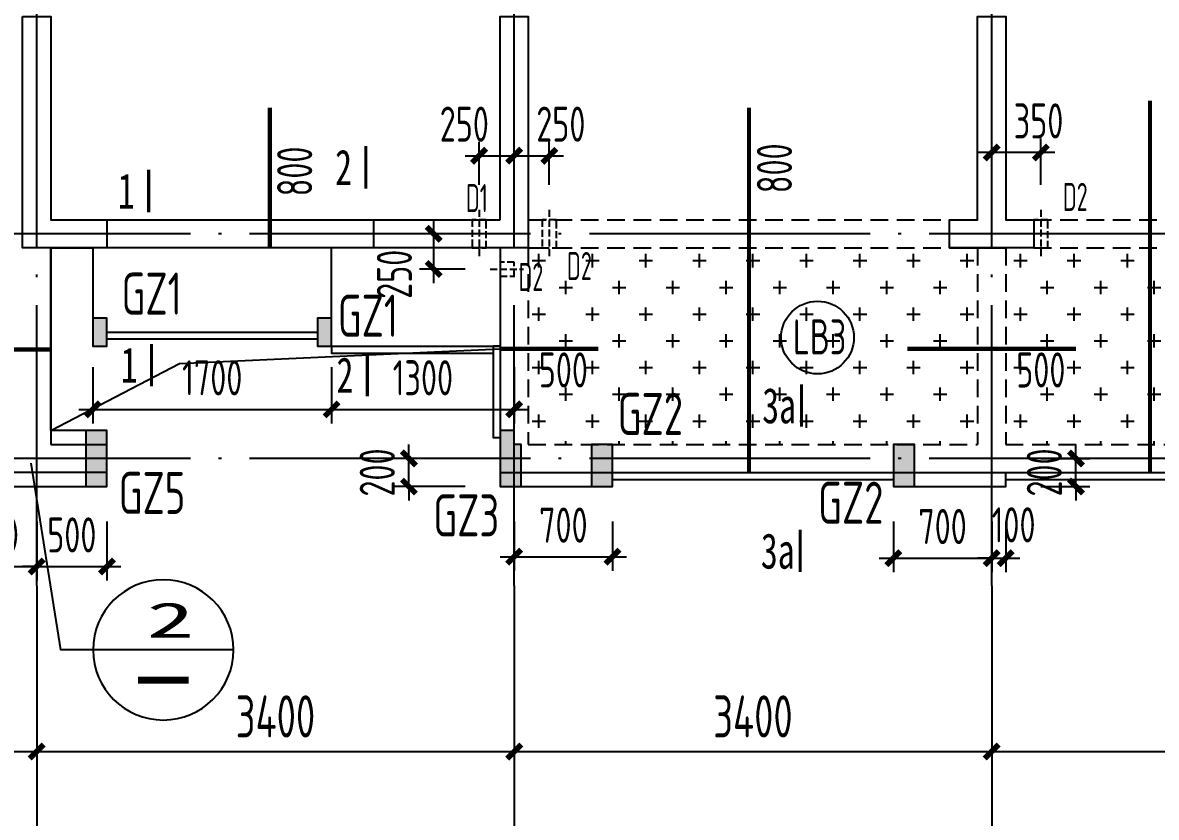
# Model space of a CAD drawing. Extents: x -173820 to 521180, y -715739 to 158231.
# Drawn here: x 28655 to 36728, y -54477 to -48813 of the extents above; entities that cross this region are included whole.
import ezdxf
from ezdxf.enums import TextEntityAlignment as Align

# ---------------------------------------------------------------- set-up
doc = ezdxf.new("R2010")
doc.units = 0
doc.header["$LTSCALE"] = 1000
for name, pattern in [('CONTINOUS', [0]), ('DASH', [0.35, 0.25, -0.1]), ('DOTE', [2.42, 2, -0.2, 0.02, -0.2]), ('HIDDEN2', [0.1875, 0.125, -0.0625])]:
    doc.linetypes.add(name, pattern=pattern)
for name, color, linetype in [('A-外装饰线脚', 7, 'Continuous'), ('A-线脚看线', 9, 'Continuous'), ('A-设备穿墙洞', 161, 'Continuous'), ('AXIS', 1, 'DOTE'), ('DIM', 3, 'Continuous'), ('DIM1', 3, 'Continuous'), ('JG1', 3, 'Continuous'), ('填充', 8, 'Continuous'), ('墙', 6, 'Continuous'), ('挑板', 3, 'Continuous'), ('板筋', 6, 'Continuous'), ('柱', 2, 'Continuous'), ('梁', 4, 'HIDDEN2'), ('模板线', 3, 'Continuous'), ('详图索引', 3, 'Continuous'), ('钢筋_文字', 7, 'Continuous'), ('钢筋长度标注', 7, 'Continuous')]:
    doc.layers.add(name, color=color, linetype=linetype)
doc.styles.add('TSSD_BOLD', font='tssdeng2.shx', dxfattribs={"width": 0.7, "height": 250, "bigfont": 'CHINA.shx'})
doc.styles.add('TSSD_Dimension', font='tssdeng.shx', dxfattribs={"width": 0.7, "bigfont": 'Hztxt.shx'})
doc.styles.add('zzt', font='tssdeng.shx', dxfattribs={"width": 0.7, "height": 300, "bigfont": 'tssdchn.shx'})
doc.styles.add('钢筋长度', font='tssdeng.shx', dxfattribs={"width": 0.7, "height": 300, "bigfont": 'tssdchn.shx'})
doc.styles.add('黑体', font='simhei.ttf', dxfattribs={"width": 0.8})
doc.dimstyles.new('DIM_1_100', dxfattribs={"dimtxt": 300, "dimasz": 100, "dimexe": 200, "dimexo": 50, "dimgap": 100, "dimtad": 1, "dimdec": 0, "dimzin": 0, "dimdsep": 46, "dimtxsty": 'zzt', "dimblk": 'ARCHTICK', "dimcen": 0, "dimclrt": 7, "dimadec": 0, "dimazin": 0, "dimtfac": 1, "dimtdec": 0, "dimtix": 1, "dimtmove": 2, "dimatfit": 0, "dimldrblk": 'ARCHTICK', "dimfxl": 0, "dimtolj": 1, "dimarcsym": 0})
doc.dimstyles.new('TSSD_100_100', dxfattribs={"dimtxt": 250, "dimasz": 100, "dimexe": 100, "dimexo": 250, "dimgap": 100, "dimtad": 1, "dimdec": 0, "dimzin": 0, "dimdsep": 46, "dimtxsty": 'TSSD_Dimension', "dimblk": 'ARCHTICK', "dimcen": 0, "dimdle": 100, "dimclrd": 3, "dimclre": 3, "dimclrt": 7, "dimadec": 0, "dimazin": 0, "dimtfac": 1, "dimtdec": 0, "dimtix": 1, "dimtmove": 2, "dimatfit": 3, "dimfxl": 0, "dimtolj": 1, "dimtzin": 0, "dimarcsym": 0})
pattern_1 = [(0, (-5244.65, -50319.18), (190.5, 190.5), [95.25, -285.75]), (90, (-5197.03, -50366.8), (-190.5, 190.5), [95.25, -285.75])]

# ---------------------------------------------------------------- blocks, each defined once
blk = doc.blocks.new('_ArchTick')
at = {"color": 4, "linetype": 'ByBlock', "const_width": 0.4}
blk.add_lwpolyline([(-0.5, -0.5), (0.5, 0.5)], dxfattribs=at)
blk = doc.blocks.new('*D440')
at = {"layer": 'Defpoints', "color": 0}
for p in [(30600, -2508.3), (34000, -2508.3), (34000, -3688.3)]:
    blk.add_point(p, dxfattribs=at)
at = {"layer": 'DIM1', "color": 0, "lineweight": -2}
for p, q in [((30600, -2558.3), (30600, -3888.3)), ((34000, -2558.3), (34000, -3888.3)), ((30600, -3688.3), (34000, -3688.3))]:
    blk.add_line(p, q, dxfattribs=at)
at = {"layer": 'DIM1', "color": 0, "lineweight": -2, "xscale": 100, "yscale": 100, "zscale": 100, "rotation": 180}
blk.add_blockref('_ArchTick', (30600, -3688.3), dxfattribs=at)
at = {"layer": 'DIM1', "color": 0, "lineweight": -2, "xscale": 100, "yscale": 100, "zscale": 100}
blk.add_blockref('_ArchTick', (34000, -3688.3), dxfattribs=at)
at = {"layer": 'DIM1', "color": 7, "insert": (32300, -3438.3), "char_height": 300, "attachment_point": 5, "style": 'zzt'}
blk.add_mtext('\\A1;3400', dxfattribs=at)
blk = doc.blocks.new('*D441')
at = {"layer": 'Defpoints', "color": 0}
for p in [(34000, -2508.3), (37400, -2508.3), (37400, -3688.3)]:
    blk.add_point(p, dxfattribs=at)
at = {"layer": 'DIM1', "color": 0, "lineweight": -2}
for p, q in [((34000, -2558.3), (34000, -3888.3)), ((37400, -2558.3), (37400, -3888.3)), ((34000, -3688.3), (37400, -3688.3))]:
    blk.add_line(p, q, dxfattribs=at)
at = {"layer": 'DIM1', "color": 0, "lineweight": -2, "xscale": 100, "yscale": 100, "zscale": 100, "rotation": 180}
blk.add_blockref('_ArchTick', (34000, -3688.3), dxfattribs=at)
at = {"layer": 'DIM1', "color": 0, "lineweight": -2, "xscale": 100, "yscale": 100, "zscale": 100}
blk.add_blockref('_ArchTick', (37400, -3688.3), dxfattribs=at)
at = {"layer": 'DIM1', "color": 7, "insert": (35700, -3438.3), "char_height": 300, "attachment_point": 5, "style": 'zzt'}
blk.add_mtext('\\A1;3400', dxfattribs=at)
blk = doc.blocks.new('*D442')
at = {"layer": 'Defpoints', "color": 0}
for p in [(37400, -2508.3), (40800, -2508.3), (40800, -3688.3)]:
    blk.add_point(p, dxfattribs=at)
at = {"layer": 'DIM1', "color": 0, "lineweight": -2}
for p, q in [((37400, -2558.3), (37400, -3888.3)), ((40800, -2558.3), (40800, -3888.3)), ((37400, -3688.3), (40800, -3688.3))]:
    blk.add_line(p, q, dxfattribs=at)
at = {"layer": 'DIM1', "color": 0, "lineweight": -2, "xscale": 100, "yscale": 100, "zscale": 100, "rotation": 180}
blk.add_blockref('_ArchTick', (37400, -3688.3), dxfattribs=at)
at = {"layer": 'DIM1', "color": 0, "lineweight": -2, "xscale": 100, "yscale": 100, "zscale": 100}
blk.add_blockref('_ArchTick', (40800, -3688.3), dxfattribs=at)
at = {"layer": 'DIM1', "color": 7, "insert": (39100, -3438.3), "char_height": 300, "attachment_point": 5, "style": 'zzt'}
blk.add_mtext('\\A1;3400', dxfattribs=at)
blk = doc.blocks.new('*D443')
at = {"layer": 'Defpoints', "color": 0}
for p in [(40800, -2508.3), (43800, -2508.3), (43800, -3688.3)]:
    blk.add_point(p, dxfattribs=at)
at = {"layer": 'DIM1', "color": 0, "lineweight": -2}
for p, q in [((40800, -2558.3), (40800, -3888.3)), ((43800, -2558.3), (43800, -3888.3)), ((40800, -3688.3), (43800, -3688.3))]:
    blk.add_line(p, q, dxfattribs=at)
at = {"layer": 'DIM1', "color": 0, "lineweight": -2, "xscale": 100, "yscale": 100, "zscale": 100, "rotation": 180}
blk.add_blockref('_ArchTick', (40800, -3688.3), dxfattribs=at)
at = {"layer": 'DIM1', "color": 0, "lineweight": -2, "xscale": 100, "yscale": 100, "zscale": 100}
blk.add_blockref('_ArchTick', (43800, -3688.3), dxfattribs=at)
at = {"layer": 'DIM1', "color": 7, "insert": (42300, -3438.3), "char_height": 300, "attachment_point": 5, "style": 'zzt'}
blk.add_mtext('\\A1;3000', dxfattribs=at)
blk = doc.blocks.new('*D2423')
at = {"layer": 'Defpoints', "color": 0}
for p in [(28455.3, -52119.2), (28755.3, -52119.2), (28755.3, -52689.2)]:
    blk.add_point(p, dxfattribs=at)
at = {"layer": 'DIM', "color": 3, "lineweight": -2}
for p, q in [((28455.3, -52369.2), (28455.3, -52789.2)), ((28755.3, -52369.2), (28755.3, -52789.2)), ((28355.3, -52689.2), (28855.3, -52689.2))]:
    blk.add_line(p, q, dxfattribs=at)
at = {"layer": 'DIM', "color": 3, "lineweight": -2, "xscale": 100, "yscale": 100, "zscale": 100, "rotation": 180}
blk.add_blockref('_ArchTick', (28455.3, -52689.2), dxfattribs=at)
at = {"layer": 'DIM', "color": 3, "lineweight": -2, "xscale": 100, "yscale": 100, "zscale": 100}
blk.add_blockref('_ArchTick', (28755.3, -52689.2), dxfattribs=at)
at = {"layer": 'DIM', "color": 7, "insert": (28455.3, -52464.2), "char_height": 250, "attachment_point": 5, "style": 'TSSD_Dimension'}
blk.add_mtext('\\A1;300', dxfattribs=at)
blk = doc.blocks.new('*D2424')
at = {"layer": 'Defpoints', "color": 0}
for p in [(28755.3, -52119.2), (29255.3, -52119.2), (29255.3, -52689.2)]:
    blk.add_point(p, dxfattribs=at)
at = {"layer": 'DIM', "color": 3, "lineweight": -2}
for p, q in [((28755.3, -52369.2), (28755.3, -52789.2)), ((29255.3, -52369.2), (29255.3, -52789.2)), ((28755.3, -52689.2), (28655.3, -52689.2)), ((28755.3, -52689.2), (29255.3, -52689.2)), ((29255.3, -52689.2), (29355.3, -52689.2))]:
    blk.add_line(p, q, dxfattribs=at)
at = {"layer": 'DIM', "color": 3, "lineweight": -2, "xscale": 100, "yscale": 100, "zscale": 100}
blk.add_blockref('_ArchTick', (28755.3, -52689.2), dxfattribs=at)
at = {"layer": 'DIM', "color": 3, "lineweight": -2, "xscale": 100, "yscale": 100, "zscale": 100, "rotation": 180}
blk.add_blockref('_ArchTick', (29255.3, -52689.2), dxfattribs=at)
at = {"layer": 'DIM', "color": 7, "insert": (29005.3, -52464.2), "char_height": 250, "attachment_point": 5, "style": 'TSSD_Dimension'}
blk.add_mtext('\\A1;500', dxfattribs=at)
blk = doc.blocks.new('*D2425')
at = {"layer": 'Defpoints', "color": 0}
for p in [(29155.3, -51019.2), (30855.3, -51019.2), (30855.3, -51569.2)]:
    blk.add_point(p, dxfattribs=at)
at = {"layer": 'DIM', "color": 3, "lineweight": -2}
for p, q in [((29155.3, -51269.2), (29155.3, -51669.2)), ((30855.3, -51269.2), (30855.3, -51669.2)), ((29055.3, -51569.2), (30955.3, -51569.2))]:
    blk.add_line(p, q, dxfattribs=at)
at = {"layer": 'DIM', "color": 3, "lineweight": -2, "xscale": 100, "yscale": 100, "zscale": 100, "rotation": 180}
blk.add_blockref('_ArchTick', (29155.3, -51569.2), dxfattribs=at)
at = {"layer": 'DIM', "color": 3, "lineweight": -2, "xscale": 100, "yscale": 100, "zscale": 100}
blk.add_blockref('_ArchTick', (30855.3, -51569.2), dxfattribs=at)
at = {"layer": 'DIM', "color": 7, "insert": (30005.3, -51344.2), "char_height": 250, "attachment_point": 5, "style": 'TSSD_Dimension'}
blk.add_mtext('\\A1;1700', dxfattribs=at)
blk = doc.blocks.new('*D2426')
at = {"layer": 'Defpoints', "color": 0}
for p in [(32155.3, -52119.2), (32855.3, -52119.2), (32855.3, -52619.2)]:
    blk.add_point(p, dxfattribs=at)
at = {"layer": 'DIM', "color": 3, "lineweight": -2}
for p, q in [((32155.3, -52369.2), (32155.3, -52719.2)), ((32855.3, -52369.2), (32855.3, -52719.2)), ((32055.3, -52619.2), (32955.3, -52619.2))]:
    blk.add_line(p, q, dxfattribs=at)
at = {"layer": 'DIM', "color": 3, "lineweight": -2, "xscale": 100, "yscale": 100, "zscale": 100, "rotation": 180}
blk.add_blockref('_ArchTick', (32155.3, -52619.2), dxfattribs=at)
at = {"layer": 'DIM', "color": 3, "lineweight": -2, "xscale": 100, "yscale": 100, "zscale": 100}
blk.add_blockref('_ArchTick', (32855.3, -52619.2), dxfattribs=at)
at = {"layer": 'DIM', "color": 7, "insert": (32505.3, -52394.2), "char_height": 250, "attachment_point": 5, "style": 'TSSD_Dimension'}
blk.add_mtext('\\A1;700', dxfattribs=at)
blk = doc.blocks.new('*D2427')
at = {"layer": 'Defpoints', "color": 0}
for p in [(34855.3, -52119.2), (35555.3, -52119.2), (35555.3, -52629.2)]:
    blk.add_point(p, dxfattribs=at)
at = {"layer": 'DIM', "color": 3, "lineweight": -2}
for p, q in [((34855.3, -52369.2), (34855.3, -52729.2)), ((35555.3, -52369.2), (35555.3, -52729.2)), ((34755.3, -52629.2), (35655.3, -52629.2))]:
    blk.add_line(p, q, dxfattribs=at)
at = {"layer": 'DIM', "color": 3, "lineweight": -2, "xscale": 100, "yscale": 100, "zscale": 100, "rotation": 180}
blk.add_blockref('_ArchTick', (34855.3, -52629.2), dxfattribs=at)
at = {"layer": 'DIM', "color": 3, "lineweight": -2, "xscale": 100, "yscale": 100, "zscale": 100}
blk.add_blockref('_ArchTick', (35555.3, -52629.2), dxfattribs=at)
at = {"layer": 'DIM', "color": 7, "insert": (35205.3, -52404.2), "char_height": 250, "attachment_point": 5, "style": 'TSSD_Dimension'}
blk.add_mtext('\\A1;700', dxfattribs=at)
blk = doc.blocks.new('*D2443')
at = {"layer": 'Defpoints', "color": 0}
for p in [(31405.3, -51919.2), (32055.3, -51919.2), (32055.3, -52119.2)]:
    blk.add_point(p, dxfattribs=at)
at = {"layer": 'DIM', "color": 3, "lineweight": -2}
for p, q in [((31405.3, -51919.2), (31405.3, -51819.2)), ((31805.3, -51919.2), (31305.3, -51919.2)), ((31405.3, -52119.2), (31405.3, -51919.2)), ((31805.3, -52119.2), (31305.3, -52119.2)), ((31405.3, -52119.2), (31405.3, -52219.2))]:
    blk.add_line(p, q, dxfattribs=at)
at = {"layer": 'DIM', "color": 3, "lineweight": -2, "xscale": 100, "yscale": 100, "zscale": 100}
for p, rotation in [((31405.3, -51919.2), 270), ((31405.3, -52119.2), 90)]:
    blk.add_blockref('_ArchTick', p, dxfattribs=dict(at, rotation=rotation))
at = {"layer": 'DIM', "color": 7, "insert": (31180.3, -52019.2), "char_height": 250, "attachment_point": 5, "rotation": 90, "style": 'TSSD_Dimension'}
blk.add_mtext('\\A1;200', dxfattribs=at)
blk = doc.blocks.new('*D2444')
at = {"layer": 'Defpoints', "color": 0}
for p in [(35655.3, -51919.2), (36155.3, -51919.2), (35655.3, -52119.2)]:
    blk.add_point(p, dxfattribs=at)
at = {"layer": 'DIM', "color": 3, "lineweight": -2}
for p, q in [((36155.3, -51919.2), (36155.3, -51819.2)), ((35905.3, -51919.2), (36255.3, -51919.2)), ((36155.3, -52119.2), (36155.3, -51919.2)), ((35905.3, -52119.2), (36255.3, -52119.2)), ((36155.3, -52119.2), (36155.3, -52219.2))]:
    blk.add_line(p, q, dxfattribs=at)
at = {"layer": 'DIM', "color": 3, "lineweight": -2, "xscale": 100, "yscale": 100, "zscale": 100}
for p, rotation in [((36155.3, -51919.2), 270), ((36155.3, -52119.2), 90)]:
    blk.add_blockref('_ArchTick', p, dxfattribs=dict(at, rotation=rotation))
at = {"layer": 'DIM', "color": 7, "insert": (35930.3, -52019.2), "char_height": 250, "attachment_point": 5, "rotation": 90, "style": 'TSSD_Dimension'}
blk.add_mtext('\\A1;200', dxfattribs=at)
blk = doc.blocks.new('*D2457')
at = {"layer": 'Defpoints', "color": 0}
for p in [(35555.3, -52119.2), (35655.3, -52119.2), (35655.3, -52629.2)]:
    blk.add_point(p, dxfattribs=at)
at = {"layer": 'DIM', "color": 3, "lineweight": -2}
for p, q in [((35555.3, -52369.2), (35555.3, -52729.2)), ((35655.3, -52369.2), (35655.3, -52729.2)), ((35555.3, -52629.2), (35455.3, -52629.2)), ((35555.3, -52629.2), (35655.3, -52629.2)), ((35655.3, -52629.2), (35755.3, -52629.2))]:
    blk.add_line(p, q, dxfattribs=at)
at = {"layer": 'DIM', "color": 3, "lineweight": -2, "xscale": 100, "yscale": 100, "zscale": 100}
blk.add_blockref('_ArchTick', (35555.3, -52629.2), dxfattribs=at)
at = {"layer": 'DIM', "color": 3, "lineweight": -2, "xscale": 100, "yscale": 100, "zscale": 100, "rotation": 180}
blk.add_blockref('_ArchTick', (35655.3, -52629.2), dxfattribs=at)
at = {"layer": 'DIM', "color": 7, "insert": (35711.5, -52392.2), "char_height": 250, "attachment_point": 5, "style": 'TSSD_Dimension'}
blk.add_mtext('\\A1;100', dxfattribs=at)
blk = doc.blocks.new('$166895')
at = {"layer": '模板线', "color": 4, "const_width": 22.7}
for points in [[(222.6, 2153.9), (222.6, 1851.5)], [(242.6, 913.3), (242.6, 610.9)]]:
    blk.add_lwpolyline(points, dxfattribs=at)
at = {"layer": '模板线', "color": 0, "style": '黑体', "width": 0.7}
for p in [(63.4, 2002.7), (83.4, 762.1)]:
    blk.add_text('1', height=252, dxfattribs=at).set_placement(p, align=Align.MIDDLE_CENTER)
blk = doc.blocks.new('$1787315')
at = {"layer": '模板线', "color": 4, "const_width": 22.7}
for points in [[(222.6, 1782.7), (222.6, 1480.3)], [(232.8, 302.4), (232.8, 0)]]:
    blk.add_lwpolyline(points, dxfattribs=at)
at = {"layer": '模板线', "color": 0, "style": '黑体', "width": 0.7}
for p in [(63.4, 1631.5), (73.6, 151.2)]:
    blk.add_text('2', height=252, dxfattribs=at).set_placement(p, align=Align.MIDDLE_CENTER)
blk = doc.blocks.new('*D2480')
at = {"layer": 'Defpoints', "color": 0}
for p in [(30855.3, -51019.2), (32155.3, -51019.2), (32155.3, -51569.2)]:
    blk.add_point(p, dxfattribs=at)
at = {"layer": 'DIM', "color": 3, "lineweight": -2}
for p, q in [((30855.3, -51269.2), (30855.3, -51669.2)), ((32155.3, -51269.2), (32155.3, -51669.2)), ((30755.3, -51569.2), (32255.3, -51569.2))]:
    blk.add_line(p, q, dxfattribs=at)
at = {"layer": 'DIM', "color": 3, "lineweight": -2, "xscale": 100, "yscale": 100, "zscale": 100, "rotation": 180}
blk.add_blockref('_ArchTick', (30855.3, -51569.2), dxfattribs=at)
at = {"layer": 'DIM', "color": 3, "lineweight": -2, "xscale": 100, "yscale": 100, "zscale": 100}
blk.add_blockref('_ArchTick', (32155.3, -51569.2), dxfattribs=at)
at = {"layer": 'DIM', "color": 7, "insert": (31505.3, -51344.2), "char_height": 250, "attachment_point": 5, "style": 'TSSD_Dimension'}
blk.add_mtext('\\A1;1300', dxfattribs=at)
blk = doc.blocks.new('详图索引1')
at = {"color": 3, "const_width": 50}
blk.add_lwpolyline([(319.3, -216), (680.7, -216)], dxfattribs=at)
at = {"layer": '详图索引', "color": 3}
blk.add_line((0, 0), (1000, 0), dxfattribs=at)
blk.add_circle((500, 0), 500, dxfattribs=at)
at = {"layer": '详图索引', "color": 3, "style": '黑体', "width": 2}
blk.add_attdef('1', text='', height=250, dxfattribs=at).set_placement((468, 212.8), align=Align.MIDDLE_CENTER)
blk = doc.blocks.new('$1466424')
at = {"layer": '板筋', "const_width": 30}
for points in [[(42027.2, 3.7), (42027.2, 2653.2)], [(35760.5, 1603.7), (35760.5, 2603.7)], [(39172.2, 3.7), (39172.2, 2603.2)], [(33500, 880.9), (34200, 880.9)], [(37400, 884.6), (38100, 884.6)], [(40300, 884.4), (41500, 884.4)]]:
    blk.add_lwpolyline(points, dxfattribs=at)
at = {"layer": '钢筋_文字'}
blk.add_circle((39660, 965.6, 0), 259.2, dxfattribs=at)
at = {"layer": '钢筋_文字', "style": 'TSSD_BOLD', "width": 0.7}
blk.add_text('LB3', height=250, dxfattribs=at).set_placement((39485, 845.4, 0))
at = {"layer": '钢筋长度标注', "style": '钢筋长度', "width": 0.7}
for p in [(36062, 1971.9), (39478.5, 1994.2)]:
    blk.add_text('800', height=250, rotation=90, dxfattribs=at).set_placement(p)
for p in [(37674.9, 609.6), (41074.9, 609.4)]:
    blk.add_text('500', height=250, dxfattribs=at).set_placement(p)
blk = doc.blocks.new('$158025')
at = {"layer": 'JG1'}
blk.add_hatch(color=8, dxfattribs=at).paths.add_polyline_path([(150, 300), (100, 300), (100, 400), (0, 400), (0, 0), (150, 0)])
at = {"layer": 'JG1', "elevation": 0}
blk.add_lwpolyline([(100, 400), (0, 400), (0, 0), (150, 0), (150, 300), (150, 300), (100, 300)], close=True, dxfattribs=at)
blk = doc.blocks.new('$133032')
at = {"layer": '挑板'}
for points in [[(33800, 0), (34600, 0), (34600, 400), (34200, 400), (34200, 1700), (34500, 1700), (34500, 1000), (34600, 1000), (34600, 1100), (36100, 1100), (36100, 1000), (37400, 1000), (37400, 0), (38200, 0), (38200, 100), (40200, 100), (40200, 0), (41000, 0), (41000, 50), (41000, 100), (44400, 100)], [(36200, 1000), (36200, 1700)]]:
    blk.add_lwpolyline(points, dxfattribs=at)
blk = doc.blocks.new('$1981617')
at = {"layer": '柱'}
blk.add_hatch(color=8, dxfattribs=at).paths.add_polyline_path([(150, 0), (150, 300), (0, 300), (0, 0)])
at = {"layer": '柱', "color": 3, "elevation": 0}
blk.add_lwpolyline([(150, 0), (150, 300), (0, 300), (0, 0)], close=True, dxfattribs=at)
blk = doc.blocks.new('$1839168')
at = {"layer": '柱'}
blk.add_hatch(color=8, dxfattribs=at).paths.add_polyline_path([(0, 200), (0, 0), (100, 0), (100, 200)])
at = {"layer": '柱', "color": 3, "elevation": 0}
blk.add_lwpolyline([(0, 200), (0, 0), (100, 0), (100, 200)], close=True, dxfattribs=at)
blk = doc.blocks.new('$1691164')
at = {"layer": '柱'}
blk.add_hatch(color=8, dxfattribs=at).paths.add_polyline_path([(0, 0), (100, 0), (100, 200), (0, 200)])
at = {"layer": '柱', "color": 3, "elevation": 0}
blk.add_lwpolyline([(100, 200), (0, 200), (0, 0), (100, 0), (100, 0), (100, 0)], close=True, dxfattribs=at)
blk = doc.blocks.new('$184590')
at = {"layer": '柱'}
blk.add_hatch(color=8, dxfattribs=at).paths.add_polyline_path([(0, 400), (0, 0), (150, 0), (150, 400)])
at = {"layer": '柱', "color": 3, "elevation": 0}
blk.add_lwpolyline([(0, 400), (0, 0), (150, 0), (150, 400)], close=True, dxfattribs=at)
blk = doc.blocks.new('$1222607')
at = {"layer": '柱'}
for name, p in [('$1839168', (34500, 1000, 0)), ('$1691164', (36100, 1000, 0)), ('$184590', (34450, 0, 0)), ('$1981617', (38050, 0, 0)), ('$1981617', (40200, 0, 0))]:
    blk.add_blockref(name, p, dxfattribs=at)
blk = doc.blocks.new('$1413619')
at = {"layer": 'A-线脚看线', "color": 5, "elevation": 0}
for points in [[(36150, 1000), (34650, 1000)], [(36250, 950), (36250, 900), (37400, 900)], [(37450, 950), (37400, 950), (37400, 300), (37450, 300)], [(38250, 0), (40250, 0)], [(41050, 0), (44450, 0)]]:
    blk.add_lwpolyline(points, dxfattribs=at)
blk = doc.blocks.new('$1757663')
at = {"layer": 'A-设备穿墙洞', "linetype": 'DASH', "ltscale": 0.2}
for points in [[(228.5, 7887.6), (228.5, 7486.9)], [(2478.5, 7523.4), (2478.5, 7858.5)], [(528.5, 562.9), (528.5, 224.4)], [(1028.5, 562.9), (1028.5, 224.4)], [(607.1, 141.5), (845.7, 141.5)]]:
    blk.add_lwpolyline(points, dxfattribs=at)
for points in [[(303.5, 7791.5), (153.5, 7791.5), (153.5, 7591.5), (303.5, 7591.5)], [(2528.5, 7591.5), (2428.5, 7591.5), (2428.5, 7791.5), (2528.5, 7791.5)], [(478.5, 291.5), (578.5, 291.5), (578.5, 491.5), (478.5, 491.5)], [(978.5, 291.5), (1078.5, 291.5), (1078.5, 491.5), (978.5, 491.5)], [(778.5, 91.5), (778.5, 191.5), (678.5, 191.5), (678.5, 91.5)]]:
    blk.add_lwpolyline(points, close=True, dxfattribs=at)
at = {"layer": 'A-设备穿墙洞', "color": 7, "linetype": 'DASH', "ltscale": 0.2, "style": 'zzt', "width": 0.6}
for s, p in [('PF', (0, 7818.4)), ('P', (2294, 7833.7)), ('D1', (434.6, 547.2)), ('D2', (1154.4, 63.4)), ('D2', (808.9, -15.4))]:
    blk.add_text(s, height=200, dxfattribs=at).set_placement(p)
blk = doc.blocks.new('*D11676')
at = {"layer": 'Defpoints', "color": 0}
for p in [(38400.2, 1105.3), (38150.2, 647.9), (38400.2, 647.9, 0)]:
    blk.add_point(p, dxfattribs=at)
at = {"layer": 'DIM1', "color": 3, "lineweight": -2}
for p, q in [((38150.2, 897.9), (38150.2, 1205.3)), ((38400.2, 897.9), (38400.2, 1205.3)), ((38050.2, 1105.3), (38500.2, 1105.3))]:
    blk.add_line(p, q, dxfattribs=at)
at = {"layer": 'DIM1', "color": 3, "lineweight": -2, "xscale": 100, "yscale": 100, "zscale": 100, "rotation": 180}
blk.add_blockref('_ArchTick', (38150.2, 1105.3), dxfattribs=at)
at = {"layer": 'DIM1', "color": 3, "lineweight": -2, "xscale": 100, "yscale": 100, "zscale": 100}
blk.add_blockref('_ArchTick', (38400.2, 1105.3), dxfattribs=at)
at = {"layer": 'DIM1', "color": 7, "insert": (38044.9, 1330.3), "char_height": 250, "attachment_point": 5, "style": 'TSSD_Dimension'}
blk.add_mtext('\\A1;250', dxfattribs=at)
blk = doc.blocks.new('*D11677')
at = {"layer": 'Defpoints', "color": 0}
for p in [(38650.2, 1105.3), (38400.2, 647.9, 0), (38650.2, 647.9)]:
    blk.add_point(p, dxfattribs=at)
at = {"layer": 'DIM1', "color": 3, "lineweight": -2}
for p, q in [((38400.2, 897.9), (38400.2, 1205.3)), ((38650.2, 897.9), (38650.2, 1205.3)), ((38300.2, 1105.3), (38750.2, 1105.3))]:
    blk.add_line(p, q, dxfattribs=at)
at = {"layer": 'DIM1', "color": 3, "lineweight": -2, "xscale": 100, "yscale": 100, "zscale": 100, "rotation": 180}
blk.add_blockref('_ArchTick', (38400.2, 1105.3), dxfattribs=at)
at = {"layer": 'DIM1', "color": 3, "lineweight": -2, "xscale": 100, "yscale": 100, "zscale": 100}
blk.add_blockref('_ArchTick', (38650.2, 1105.3), dxfattribs=at)
at = {"layer": 'DIM1', "color": 7, "insert": (38732.3, 1330.3), "char_height": 250, "attachment_point": 5, "style": 'TSSD_Dimension'}
blk.add_mtext('\\A1;250', dxfattribs=at)
blk = doc.blocks.new('*D11678')
at = {"layer": 'Defpoints', "color": 0}
for p in [(37826.8, 547.9), (38300.2, 547.9, 0), (38300.2, 297.9)]:
    blk.add_point(p, dxfattribs=at)
at = {"layer": 'DIM1', "color": 3, "lineweight": -2}
for p, q in [((37826.8, 197.9), (37826.8, 647.9)), ((38050.2, 547.9), (37726.8, 547.9)), ((38050.2, 297.9), (37726.8, 297.9))]:
    blk.add_line(p, q, dxfattribs=at)
at = {"layer": 'DIM1', "color": 3, "lineweight": -2, "xscale": 100, "yscale": 100, "zscale": 100}
for p, rotation in [((37826.8, 547.9), 90), ((37826.8, 297.9), 270)]:
    blk.add_blockref('_ArchTick', p, dxfattribs=dict(at, rotation=rotation))
at = {"layer": 'DIM1', "color": 7, "insert": (37547.1, 260.1), "char_height": 250, "attachment_point": 5, "rotation": 90, "style": 'TSSD_Dimension'}
blk.add_mtext('\\A1;250', dxfattribs=at)
blk = doc.blocks.new('*D11679')
at = {"layer": 'Defpoints', "color": 0}
for p in [(41800.2, 1128.3), (41800.2, 647.9, 0), (42150.2, 647.9)]:
    blk.add_point(p, dxfattribs=at)
at = {"layer": 'DIM1', "color": 3, "lineweight": -2}
for p, q in [((41800.2, 897.9), (41800.2, 1228.3)), ((42150.2, 897.9), (42150.2, 1228.3)), ((42250.2, 1128.3), (41700.2, 1128.3))]:
    blk.add_line(p, q, dxfattribs=at)
at = {"layer": 'DIM1', "color": 3, "lineweight": -2, "xscale": 100, "yscale": 100, "zscale": 100, "rotation": 180}
blk.add_blockref('_ArchTick', (41800.2, 1128.3), dxfattribs=at)
at = {"layer": 'DIM1', "color": 3, "lineweight": -2, "xscale": 100, "yscale": 100, "zscale": 100}
blk.add_blockref('_ArchTick', (42150.2, 1128.3), dxfattribs=at)
at = {"layer": 'DIM1', "color": 7, "insert": (42133.8, 1353.3), "char_height": 250, "attachment_point": 5, "style": 'TSSD_Dimension'}
blk.add_mtext('\\A1;350', dxfattribs=at)
blk = doc.blocks.new('$1943368')
at = {"layer": '模板线', "color": 4, "const_width": 22.7}
for points in [[(295.5, 1338.3), (295.5, 1035.9)], [(286, 302.4), (286, 0)]]:
    blk.add_lwpolyline(points, dxfattribs=at)
at = {"layer": '模板线', "color": 0, "style": '黑体', "width": 0.7}
for p in [(136.4, 1187.1), (126.8, 151.2)]:
    blk.add_text('3a', height=252, dxfattribs=at).set_placement(p, align=Align.MIDDLE_CENTER)
blk = doc.blocks.new('$1783196')
at = {"layer": 'AXIS'}
for p, q in [((46034.9, 3480), (46034.9, 20188.3)), ((39234.9, 3480), (39234.9, 14788.3)), ((42634.9, 3480), (42634.9, 14788.3)), ((54849.9, 5988.3), (4360, 5988.3)), ((54849.9, 4388.3), (4360, 4388.3))]:
    blk.add_line(p, q, dxfattribs=at)
at = {"layer": 'DIM1'}
for p, q in [((39234.9, 3480), (39234.9, 800)), ((42634.9, 3480), (42634.9, 800)), ((46034.9, 3480), (46034.9, 800))]:
    blk.add_line(p, q, dxfattribs=at)
for p1, p2, picture, middle in [((35834.9, 3480), (39234.9, 3480), '*D440', (37534.9, 2550)), ((39234.9, 3480), (42634.9, 3480), '*D441', (40934.9, 2550)), ((42634.9, 3480), (46034.9, 3480), '*D442', (44334.9, 2550)), ((46034.9, 3480), (49034.9, 3480), '*D443', (47534.9, 2550))]:
    dim = blk.add_aligned_dim(p1=p1, p2=p2, distance=-1180, dimstyle='DIM_1_100', dxfattribs=at)
    dim.commit()
    dim.dimension.update_dxf_attribs({"geometry": picture, "text_midpoint": middle, "insert": (5234.9, 5988.3)})
blk = doc.blocks.new('$1186913')
at = {"layer": 'A-设备穿墙洞', "linetype": 'DASH', "ltscale": 0.2}
blk.add_lwpolyline([(42100.2, 447.8), (42200.2, 447.8), (42200.2, 647.8), (42100.2, 647.8)], close=True, dxfattribs=at)
blk.add_lwpolyline([(42150.2, 719.2), (42150.2, 380.7)], dxfattribs=at)
at = {"layer": 'A-设备穿墙洞'}
blk.add_blockref('$1757663', (37621.7, 156.3), dxfattribs=at)
at = {"layer": 'A-设备穿墙洞', "color": 7, "linetype": 'DASH', "ltscale": 0.2, "style": 'zzt', "width": 0.6}
blk.add_text('D2', height=200, dxfattribs=at).set_placement((42306.9, 712.1))
at = {"layer": 'DIM1'}
for base, p1, p2, picture, middle in [((38400.2, 1105.3), (38150.2, 647.9), (38400.2, 647.9, 0), '*D11676', (38044.9, 1330.3)), ((38650.2, 1105.3), (38400.2, 647.9, 0), (38650.2, 647.9), '*D11677', (38732.3, 1330.3)), ((41800.2, 1128.3), (42150.2, 647.9), (41800.2, 647.9, 0), '*D11679', (42133.8, 1353.3))]:
    dim = blk.add_linear_dim(base=base, p1=p1, p2=p2, dimstyle='TSSD_100_100', dxfattribs=at)
    dim.commit()
    dim.dimension.update_dxf_attribs({"geometry": picture, "text_midpoint": middle, "dimtype": 128})
dim = blk.add_linear_dim(base=(37826.8, 547.9), p1=(38300.2, 297.9), p2=(38300.2, 547.9, 0), angle=90, dimstyle='TSSD_100_100', dxfattribs=at)
dim.commit()
dim.dimension.update_dxf_attribs({"geometry": '*D11678', "text_midpoint": (37547.1, 260.1), "dimtype": 128})

msp = doc.modelspace()

# ---------------------------------------------------------------- hatches: boundary and pattern name
at = {"layer": '填充', "linetype": 'Continuous'}
h = msp.add_hatch(dxfattribs=at)
h.set_pattern_fill('CROSS', color=256, scale=30, style=0)
h.set_pattern_definition(pattern_1)
h.paths.add_polyline_path([(35455.3, -51819.2), (35455.3, -50419.2), (35255.3, -50419.2), (32255.3, -50419.2), (32255.3, -51819.2)])
h = msp.add_hatch(dxfattribs=at)
h.set_pattern_fill('CROSS', color=256, scale=30, style=0)
h.set_pattern_definition(pattern_1)
h.paths.add_polyline_path([(35855.3, -50419.2), (35655.3, -50419.2), (35655.3, -51819.2), (39055.3, -51819.2), (39055.3, -50419.2), (38655.3, -50419.2)])

# ---------------------------------------------------------------- linework, layer by layer
at = {"layer": 'A-外装饰线脚', "color": 23, "elevation": 0}
for points in [[(28455.3, -52019.2), (28455.3, -52119.2), (28855.3, -52119.2), (29255.3, -52119.2), (29255.3, -51719.2), (28855.3, -51719.2)], [(32055.3, -52019.2), (32055.3, -52119.2), (32855.3, -52119.2), (32855.3, -52019.2)], [(34855.3, -52019.2), (34855.3, -52119.2), (35655.3, -52119.2), (35655.3, -52019.2)]]:
    msp.add_lwpolyline(points, dxfattribs=at)
at = {"layer": '墙', "elevation": 0}
for points in [[(28655.3, -48769.2), (28855.3, -48769.2), (28855.3, -50219.2), (29255.3, -50219.2), (29255.3, -50419.2), (28655.3, -50419.2)], [(32055.3, -50219.2), (32055.3, -48769.2), (32255.3, -48769.2), (32255.3, -50419.2), (31155.3, -50419.2), (31155.3, -50219.2)]]:
    msp.add_lwpolyline(points, close=True, dxfattribs=at)
for points in [[(35255.3, -50419.2), (35255.3, -50219.2), (35455.3, -50219.2), (35455.3, -48769.2), (35655.3, -48769.2), (35655.3, -50219.2), (35855.3, -50219.2), (35855.3, -50419.2), (35255.3, -50419.2), (35655.3, -50419.2)], [(32255.3, -50219.2), (32255.3, -50219.2)]]:
    msp.add_lwpolyline(points, dxfattribs=at)
at = {"layer": '梁', "linetype": 'Continuous'}
for p, q in [((29255.3, -50219.2, 0), (31155.3, -50219.2, 0)), ((28855.3, -50419.2, 0), (28855.3, -51819.2, 0)), ((31155.3, -50419.2, 0), (29255.3, -50419.2, 0)), ((32055.3, -50419.2, 0), (32055.3, -52019.2, 0)), ((29772, -51241.7, 0), (32055.3, -51138.3, 0)), ((28855.3, -51719.2, 0), (29772, -51241.7, 0)), ((28855.3, -51819.2, 0), (29255.3, -51819.2, 0)), ((29255.3, -52019.2, 0), (29255.3, -51819.2, 0)), ((29255.3, -52019.2, 0), (25255.3, -52019.2, 0)), ((32055.3, -52019.2, 0), (39055.3, -52019.2, 0))]:
    msp.add_line(p, q, dxfattribs=at)
at = {"layer": '梁'}
for p, q in [((32255.3, -50219.2, 0), (35255.3, -50219.2, 0)), ((35855.3, -50219.2, 0), (38655.3, -50219.2, 0)), ((32255.3, -50419.2, 0), (35255.3, -50419.2, 0)), ((32255.3, -50419.2, 0), (32255.3, -51819.2, 0)), ((35455.3, -50419.2, 0), (35455.3, -51819.2, 0)), ((35655.3, -50419.2, 0), (35655.3, -51819.2, 0)), ((35855.3, -50419.2, 0), (38655.3, -50419.2, 0)), ((32255.3, -51819.2, 0), (35455.3, -51819.2, 0)), ((35655.3, -51819.2, 0), (39055.3, -51819.2, 0))]:
    msp.add_line(p, q, dxfattribs=at)
at = {"layer": '模板线', "elevation": 0}
msp.add_lwpolyline([(29156.6, -53283.1), (28927.8, -53283.1), (28714.8, -51952.8)], dxfattribs=at)

# ---------------------------------------------------------------- block references
at = {"layer": 'A-设备穿墙洞'}
msp.add_blockref('$1186913', (-6244.8, -50867), dxfattribs=at)
at = {"layer": '填充', "linetype": 'Continuous'}
msp.add_blockref('$1783196', (-10479.5, -56307.5, 0), dxfattribs=at)
at = {"layer": '挑板'}
for name, p in [('$1413619', (-5394.7, -52069.2)), ('$133032', (-5344.7, -52119.2, 0))]:
    msp.add_blockref(name, p, dxfattribs=at)
at = {"layer": '柱'}
for name, p in [('$1222607', (-5344.7, -52119.2, 0)), ('$158025', (32055.3, -52119.2))]:
    msp.add_blockref(name, p, dxfattribs=at)
at = {"layer": '模板线'}
for name, p in [('$1787315', (30876.8, -51475.6, 0)), ('$1787315', (30876.8, -51475.6, 0)), ('$166895', (29330, -52015.8, 0)), ('$166895', (29330, -52015.8, 0)), ('$1943368', (33905.2, -52729.3, 0))]:
    msp.add_blockref(name, p, dxfattribs=at)
ref = msp.add_blockref('详图索引1', (30156.6, -53283.1, 0), dxfattribs=dict(at, xscale=-1))
ref.add_attrib('1', '2', dxfattribs={"layer": '详图索引', "color": 3, "height": 250, "style": '黑体', "width": 2}).set_placement((29708.2, -53070.3, 0), align=Align.MIDDLE_CENTER)
at = {"layer": '钢筋长度标注'}
msp.add_blockref('$1466424', (-5344.7, -52022.9, 0), dxfattribs=at)

# ---------------------------------------------------------------- texts
at = {"layer": '模板线', "color": 7, "linetype": 'CONTINOUS', "style": 'zzt', "width": 0.7}
for s, p in [('GZ1', (29359.3, -50894.7, 0)), ('GZ1', (30899.3, -51052, 0)), ('GZ2', (32892.1, -51752, 0)), ('GZ5', (29339.3, -52314.7, 0)), ('GZ2', (34319.3, -52384.7, 0)), ('GZ3', (31579.3, -52474.7, 0))]:
    msp.add_text(s, height=300, dxfattribs=at).set_placement(p)

# ---------------------------------------------------------------- dimensions: what is measured, and where the dimension line sits
at = {"layer": 'DIM'}
for base, p1, p2, picture, middle in [((30855.3, -51569.2, 0), (29155.3, -51019.2, 0), (30855.3, -51019.2, 0), '*D2425', (30005.3, -51344.2, 0)), ((32155.3, -51569.2, 0), (30855.3, -51019.2, 0), (32155.3, -51019.2, 0), '*D2480', (31505.3, -51344.2, 0)), ((29255.3, -52689.2, 0), (28755.3, -52119.2, 0), (29255.3, -52119.2, 0), '*D2424', (29005.3, -52464.2, 0)), ((32855.3, -52619.2, 0), (32155.3, -52119.2, 0), (32855.3, -52119.2, 0), '*D2426', (32505.3, -52394.2, 0)), ((35555.3, -52629.2, 0), (34855.3, -52119.2, 0), (35555.3, -52119.2, 0), '*D2427', (35205.3, -52404.2, 0))]:
    dim = msp.add_linear_dim(base=base, p1=p1, p2=p2, dimstyle='TSSD_100_100', dxfattribs=at)
    dim.commit()
    dim.dimension.update_dxf_attribs({"geometry": picture, "text_midpoint": middle})
for base, p1, p2, picture, middle in [((31405.3, -51919.2, 0), (32055.3, -52119.2, 0), (32055.3, -51919.2, 0), '*D2443', (31180.3, -52019.2, 0)), ((36155.3, -51919.2, 0), (35655.3, -52119.2, 0), (35655.3, -51919.2, 0), '*D2444', (35930.3, -52019.2, 0))]:
    dim = msp.add_linear_dim(base=base, p1=p1, p2=p2, angle=90, dimstyle='TSSD_100_100', dxfattribs=at)
    dim.commit()
    dim.dimension.update_dxf_attribs({"geometry": picture, "text_midpoint": middle})
for base, p1, p2, picture, middle in [((28755.3, -52689.2, 0), (28455.3, -52119.2, 0), (28755.3, -52119.2, 0), '*D2423', (28455.3, -52464.2, 0)), ((35655.3, -52629.2, 0), (35555.3, -52119.2, 0), (35655.3, -52119.2, 0), '*D2457', (35711.5, -52392.2, 0))]:
    dim = msp.add_linear_dim(base=base, p1=p1, p2=p2, dimstyle='TSSD_100_100', dxfattribs=at)
    dim.commit()
    dim.dimension.update_dxf_attribs({"geometry": picture, "text_midpoint": middle, "dimtype": 160})

doc.saveas('drawing.dxf')
